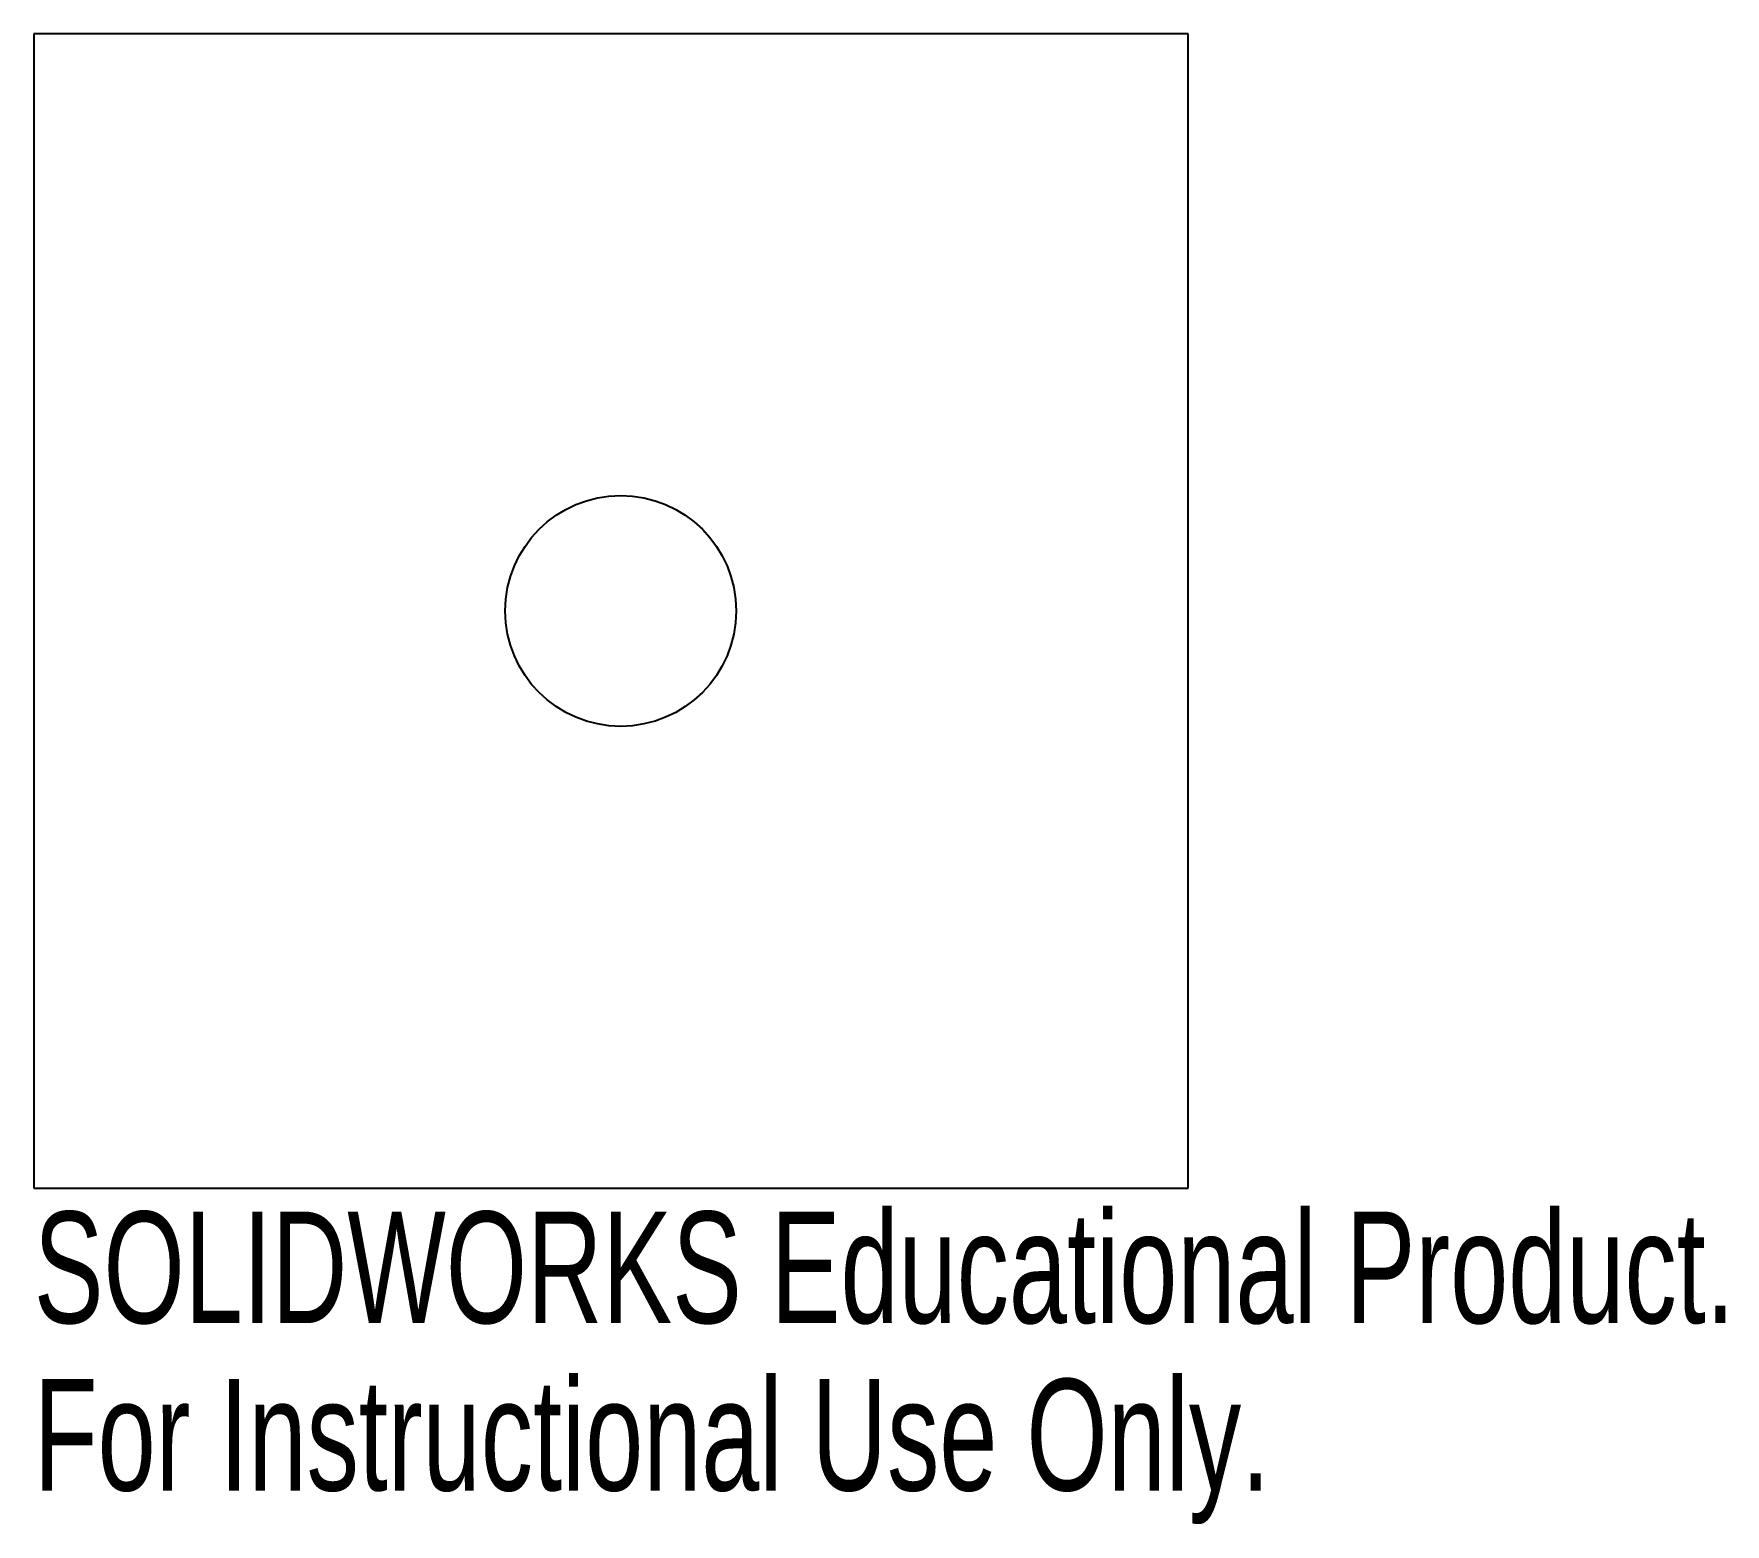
# Model space of a CAD drawing. Header units: millimetres. Extents: x -25.4 to 47.8, y -43.9 to 20.7.
import ezdxf

# ---------------------------------------------------------------- set-up
doc = ezdxf.new("R2010")
doc.units = ezdxf.units.MM
doc.styles.add('SLDTEXTSTYLE0', font='TXT', dxfattribs={"width": 0.7})

msp = doc.modelspace()

# ---------------------------------------------------------------- linework, layer by layer
at = {"color": 7, "linetype": 'Continuous', "lineweight": 25}
for p, q in [((24.576, 20.71), (-25.424, 20.71)), ((-25.424, 20.71), (-25.424, -29.29)), ((24.576, -29.29), (24.576, 20.71)), ((-25.424, -29.29), (24.576, -29.29))]:
    msp.add_line(p, q, dxfattribs=at)
msp.add_circle((0, -4.29), 5, dxfattribs=at)

# ---------------------------------------------------------------- texts
at = {"color": 7, "linetype": 'Continuous', "char_height": 4.83362, "attachment_point": 1, "style": 'SLDTEXTSTYLE0'}
for s, insert in [('SOLIDWORKS Educational Product.', (-25.424, -30.31)), ('For Instructional Use Only.', (-25.424, -37.56))]:
    msp.add_mtext(s, dxfattribs=dict(at, insert=insert))

doc.saveas('drawing.dxf')
